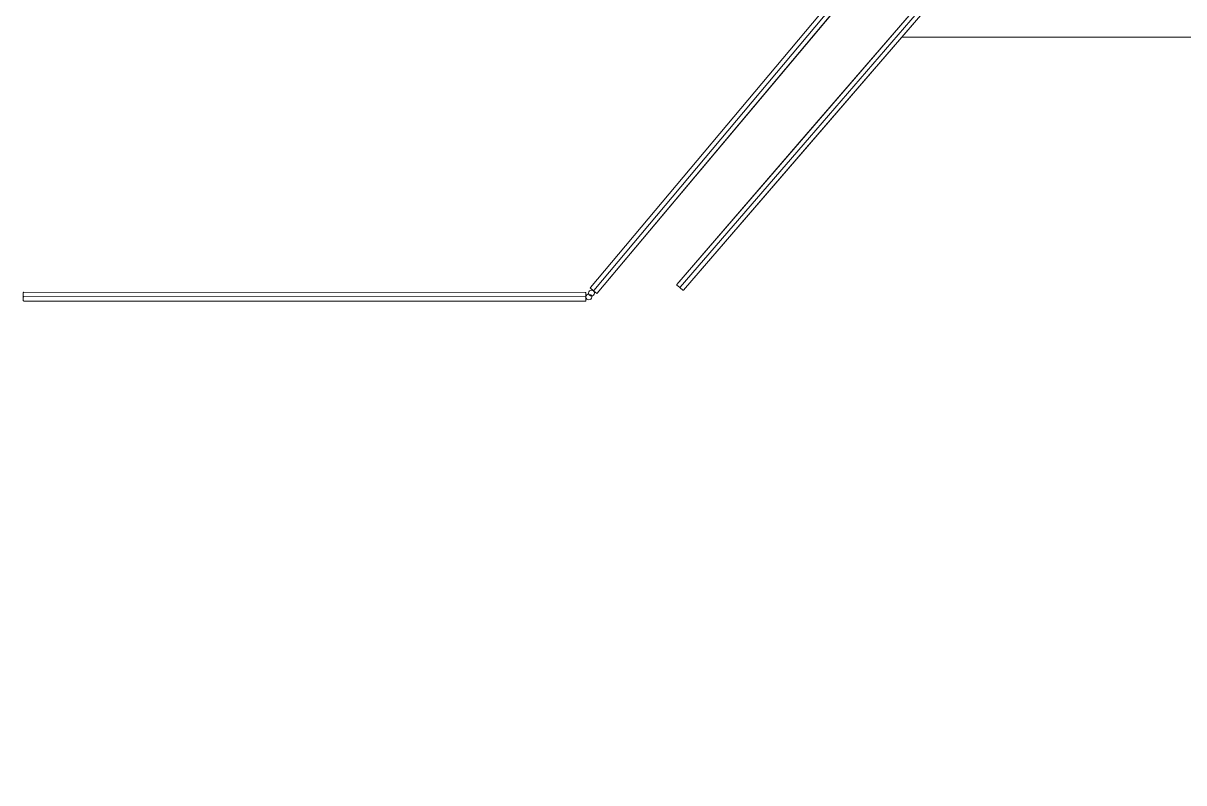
# Model space of a CAD drawing. Header units: millimetres. Extents: x -81374 to 485233, y -39075 to 157313.
# Drawn here: x 32853 to 35013, y -27478 to -26065 of the extents above; entities that cross this region are included whole.
import ezdxf
from ezdxf.enums import TextEntityAlignment as Align

# ---------------------------------------------------------------- set-up
doc = ezdxf.new("R2010")
doc.units = ezdxf.units.MM
doc.layers.add('G-IMPT', color=8, linetype='Continuous', lineweight=5)
doc.styles.get("Standard").update_dxf_attribs({"font": 'arial.ttf'})

# ---------------------------------------------------------------- blocks, each defined once
blk = doc.blocks.new('floor plan 1')
at = {"layer": 'G-IMPT', "color": 8, "ltscale": 500}
for p, q in [((24270.4, -12499.7), (24270.4, -12493.5)), ((24270.4, -12493.5), (24270.4, -12499.7)), ((24270.4, -12507.9), (24270.4, -12501.6)), ((24270.4, -12501.6), (24270.4, -12507.9)), ((24271.3, -12492.6), (25316.8, -12493.2)), ((24271.3, -12492.6), (25316.8, -12493.2)), ((24271.3, -12500.7), (25316.8, -12501.3)), ((25317.7, -12494.1), (25317.7, -12500.4)), ((25317.7, -12494.1), (25317.7, -12500.4)), ((25317.7, -12502.2), (25317.7, -12508.5)), ((25317.7, -12502.2), (25317.7, -12508.5)), ((24088.8, -12513.5), (23165.1, -13583.6)), ((23177.4, -13594.2), (24101.1, -12524.1)), ((23340.7, -13590.3), (24249.6, -12507.6)), ((24262.1, -12518.1), (23353.1, -13600.7)), ((23577.4, -13308.4), (24249.6, -12507.6)), ((23583.6, -13313.5), (24255.8, -12512.9)), ((24262.1, -12518.1), (23589.8, -13318.8)), ((23848.3, -12792.2), (24088.8, -12513.5)), ((23854.4, -12797.5), (24094.9, -12518.8)), ((24101.1, -12524.1), (23860.5, -12802.8)), ((24094.8, -12517.6), (24090.1, -12513.4)), ((24090.1, -12513.4), (24094.8, -12517.6)), ((24101, -12522.9), (24096.2, -12518.7)), ((24096.2, -12518.7), (24101, -12522.9)), ((24250.9, -12507.5), (24255.7, -12511.6)), ((24250.9, -12507.5), (24255.7, -12511.6)), ((24257.1, -12512.7), (24261.9, -12516.8)), ((24257.1, -12512.8), (24261.9, -12516.8)), ((25316.8, -12509.4), (24271.3, -12508.8)), ((25316.8, -12509.4), (24271.3, -12508.8)), ((23848.3, -12792.2), (23165.1, -13583.6)), ((23854.4, -12797.5), (23171.2, -13588.9)), ((23177.4, -13594.2), (23860.5, -12802.8)), ((21605.8, -12984.2), (23682.5, -12984.2))]:
    blk.add_line(p, q, dxfattribs=at)
blk.add_circle((24260, -12508), 5.41, dxfattribs=at)
for centre, radius, start, end in [((30901.2, -15868.2), 12777.8, 49.90697, 259.60318), ((24264.9, -12500.7), 5.41, 269.9671, 179.9671), ((24264.9, -12500.7), 5.41, 179.9671, 239.2532), ((24271.3, -12493.5), 0.902, 89.9671, 179.9671), ((24271.3, -12493.5), 0.902, 89.9671, 179.9671), ((24271.3, -12499.7), 0.949, 179.9671, 269.9671), ((24271.3, -12499.7), 0.949, 179.9671, 269.9671), ((24271.3, -12501.6), 0.949, 89.9671, 179.9671), ((24271.3, -12501.6), 0.949, 89.9671, 179.9671), ((25316.8, -12494.1), 0.894, 359.9671, 89.9671), ((25316.8, -12494.1), 0.894, 359.9671, 89.9671), ((25316.8, -12500.4), 0.935, 269.9671, 359.9671), ((25316.8, -12500.4), 0.935, 269.9671, 359.9671), ((25316.8, -12502.2), 0.935, 359.9671, 89.9671), ((25316.8, -12502.2), 0.935, 359.9671, 89.9671), ((24089.5, -12514.1), 0.902, 49.1982, 139.1982), ((24089.5, -12514.1), 0.902, 49.1982, 139.1982), ((24094.3, -12518.2), 0.882, 319.1982, 49.1982), ((24094.3, -12518.2), 0.882, 319.1982, 49.1982), ((24095.6, -12519.4), 0.882, 49.1982, 139.1982), ((24095.6, -12519.4), 0.882, 49.1982, 139.1982), ((24100.4, -12523.5), 0.902, 319.1982, 49.1982), ((24100.4, -12523.5), 0.902, 319.1982, 49.1982), ((24250.3, -12508.2), 0.902, 49.9838, 139.9838), ((24250.3, -12508.2), 0.894, 49.9838, 139.9838), ((24255.2, -12512.3), 0.882, 319.9838, 49.9838), ((24255.1, -12512.3), 0.935, 319.9838, 49.9838), ((24256.5, -12513.5), 0.935, 49.9838, 139.9838), ((24256.5, -12513.4), 0.882, 49.9838, 139.9838), ((24261.4, -12517.5), 0.902, 319.9838, 49.9838), ((24261.4, -12517.5), 0.902, 319.9838, 49.9838), ((24271.3, -12507.9), 0.902, 179.9671, 269.9671), ((24271.3, -12507.9), 0.902, 179.9671, 269.9671), ((25316.8, -12508.5), 0.902, 269.9671, 359.9671), ((25316.8, -12508.5), 0.902, 269.9671, 359.9671)]:
    blk.add_arc(centre, radius, start, end, dxfattribs=at)
for rotation, p in [(359.9992, (39680.6, -4989.6, 0)), (359.9992, (35886.7, -10139.3, 0)), (270.0008, (28873.3, -20643.5, 0)), (359.9992, (11975.3, -26935.4, 0)), (359.9992, (15267.6, -26935.4, 0)), (359.9992, (26686.3, -26987.7, 0)), (270.0008, (15861.1, -28615, 0)), (89.9992, (23697.8, -33300.6, 0)), (89.9992, (23597.9, -35337.7, 0)), (89.9992, (23597.9, -37388.3, 0)), (359.9992, (13750.4, -37781.5, 0)), (89.9992, (23697.8, -40746.8, 0)), (89.9992, (23597.8, -44302.5, 0)), (89.9992, (23597.8, -46399.1, 0)), (89.9992, (23697.8, -48339.8, 0)), (89.9992, (23697.8, -54280, 0)), (359.9992, (27418.1, -55702.4, 0)), (89.9992, (9671.9, -65856.5, 0)), (359.9992, (4684.1, -67403.4, 0)), (359.9992, (8737.2, -67403.4, 0))]:
    blk.add_attdef('PARTITIONTYPE', text='', height=200, rotation=rotation, dxfattribs=at).set_placement(p, align=Align.MIDDLE_CENTER)

msp = doc.modelspace()

# ---------------------------------------------------------------- block references
at = {"linetype": 'Continuous', "rotation": 180}
msp.add_blockref('floor plan 1', (58170.8, -39075.4), dxfattribs=at)

doc.saveas('drawing.dxf')
